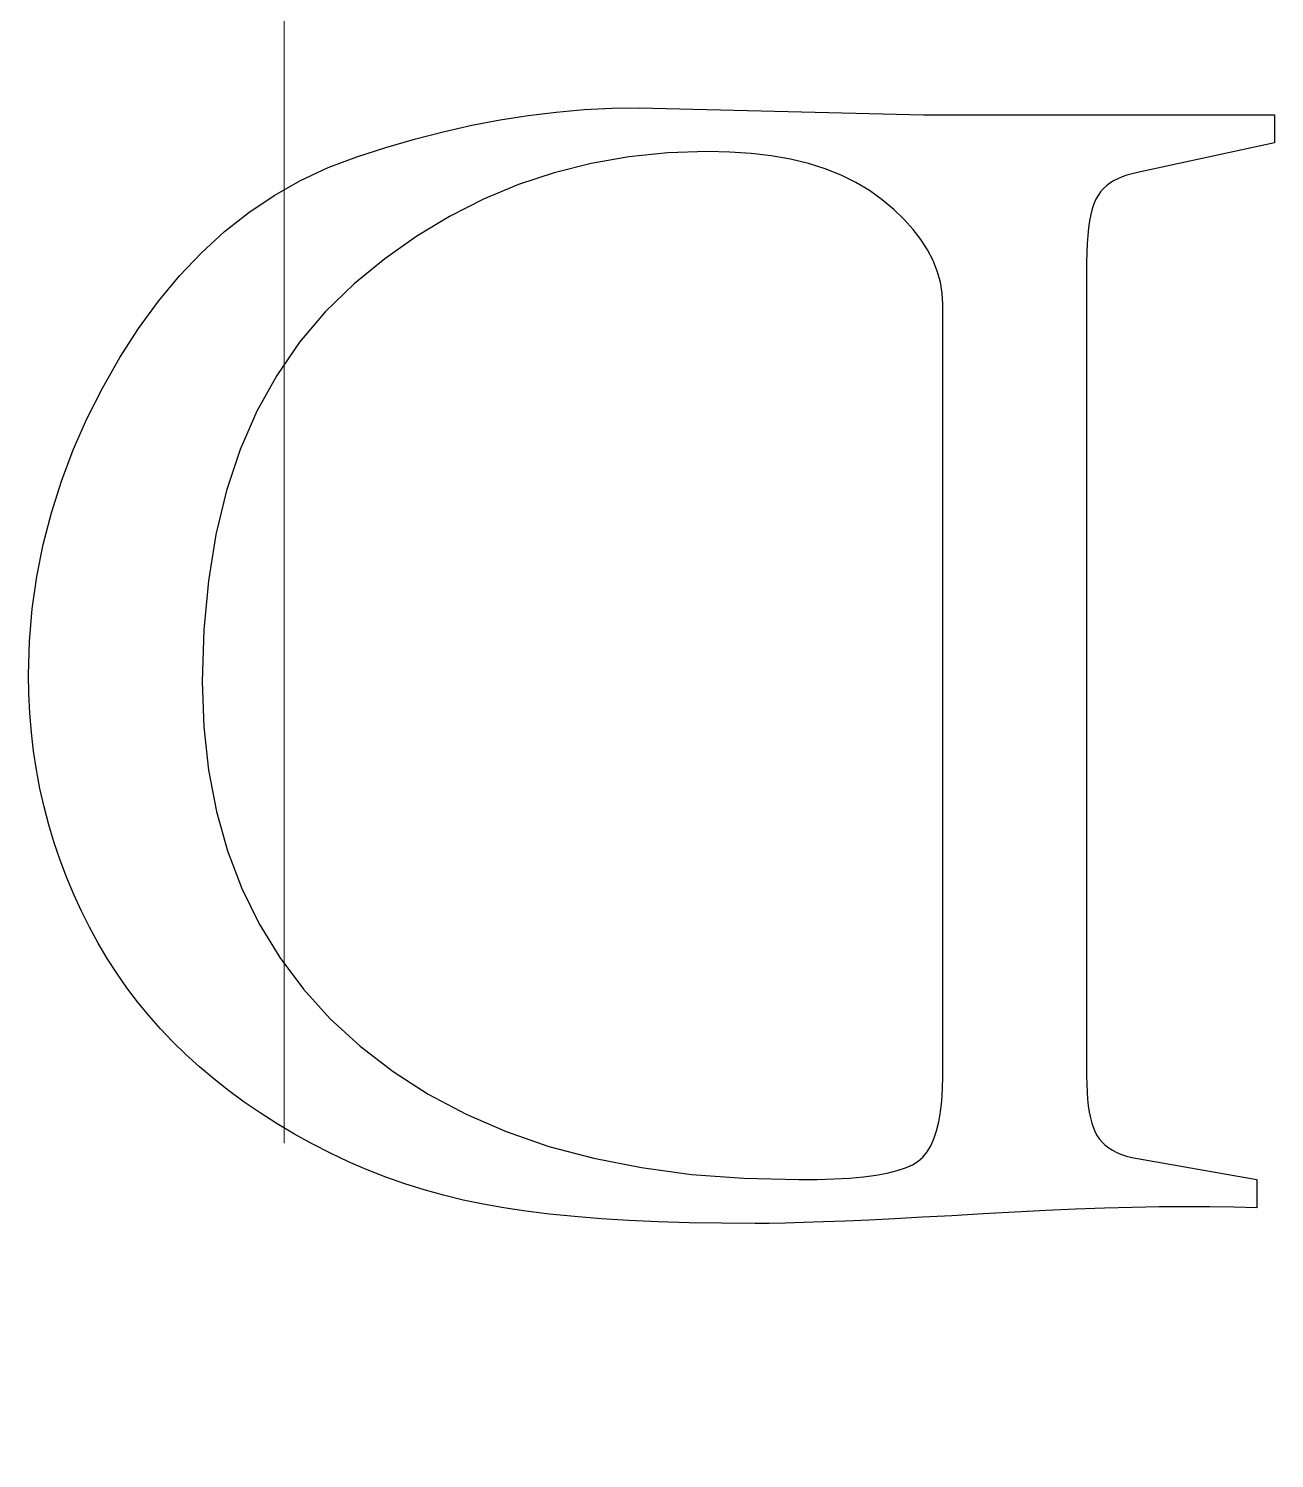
# Model space of a CAD drawing. Header units: millimetres. Extents: x -105 to 105, y -148 to 148.
# Drawn here: x 22.912 to 25.292, y 99.672 to 102.404 of the extents above; entities that cross this region are included whole.
import ezdxf

# ---------------------------------------------------------------- set-up
doc = ezdxf.new("R2010")
doc.units = ezdxf.units.MM
doc.linetypes.add('点画线', pattern=[18, 12, -2, 2, -2])
doc.layers.get('0').update_dxf_attribs({"lineweight": 18})

msp = doc.modelspace()

# ---------------------------------------------------------------- linework, layer by layer
at = {"linetype": '点画线'}
msp.add_line((23.3999, 130.2742), (23.3999, 94.3859), dxfattribs=at)
at = {"color": 7, "lineweight": 30, "ltscale": 0.001378}
msp.add_line((23.7584, 102.2188), (23.8125, 102.2291), dxfattribs=at)
at = {"color": 7, "lineweight": 30, "ltscale": 0.001362}
msp.add_line((23.8125, 102.2291), (23.8663, 102.2375), dxfattribs=at)
at = {"color": 7, "lineweight": 30, "ltscale": 0.001347}
msp.add_line((23.8663, 102.2375), (23.9198, 102.2441), dxfattribs=at)
at = {"color": 7, "lineweight": 30, "ltscale": 0.001334}
msp.add_line((23.9198, 102.2441), (23.9729, 102.2488), dxfattribs=at)
at = {"color": 7, "lineweight": 30, "ltscale": 0.001322}
msp.add_line((23.9729, 102.2488), (24.0257, 102.2516), dxfattribs=at)
at = {"color": 7, "lineweight": 30, "ltscale": 0.001312}
msp.add_line((24.0257, 102.2516), (24.0782, 102.2525), dxfattribs=at)
at = {"color": 7, "lineweight": 30, "ltscale": 0.01358}
msp.add_line((24.0782, 102.2525), (24.6212, 102.2391), dxfattribs=at)
at = {"color": 7, "lineweight": 30, "ltscale": 0.016761}
msp.add_line((24.6212, 102.2391), (25.2917, 102.2391), dxfattribs=at)
at = {"color": 7, "lineweight": 30, "ltscale": 0.001341}
for p, q in [((25.2917, 102.2391), (25.2917, 102.1855)), ((25.2582, 100.2044), (25.2582, 100.1507))]:
    msp.add_line(p, q, dxfattribs=at)
at = {"color": 7, "lineweight": 30, "ltscale": 0.001415}
msp.add_line((23.6491, 102.1925), (23.7039, 102.2066), dxfattribs=at)
at = {"color": 7, "lineweight": 30, "ltscale": 0.001396}
msp.add_line((23.7039, 102.2066), (23.7584, 102.2188), dxfattribs=at)
at = {"color": 7, "lineweight": 30, "ltscale": 0.001457}
for p, q in [((23.5385, 102.1587), (23.594, 102.1765)), ((23.3325, 102.0522), (23.3809, 102.0847))]:
    msp.add_line(p, q, dxfattribs=at)
at = {"color": 7, "lineweight": 30, "ltscale": 0.001435}
msp.add_line((23.594, 102.1765), (23.6491, 102.1925), dxfattribs=at)
at = {"color": 7, "lineweight": 30, "ltscale": 0.00669}
msp.add_line((25.2917, 102.1855), (25.0302, 102.1285), dxfattribs=at)
at = {"color": 7, "lineweight": 30, "ltscale": 0.00146}
msp.add_line((23.4839, 102.1379), (23.5385, 102.1587), dxfattribs=at)
at = {"color": 7, "lineweight": 30, "ltscale": 0.001815}
msp.add_line((23.9862, 102.146), (23.9158, 102.1282), dxfattribs=at)
at = {"color": 7, "lineweight": 30, "ltscale": 0.001836}
msp.add_line((24.0586, 102.1586), (23.9862, 102.146), dxfattribs=at)
at = {"color": 7, "lineweight": 30, "ltscale": 0.001866}
msp.add_line((24.1328, 102.1662), (24.0586, 102.1586), dxfattribs=at)
at = {"color": 7, "lineweight": 30, "ltscale": 0.001905}
msp.add_line((24.2089, 102.1687), (24.1328, 102.1662), dxfattribs=at)
at = {"color": 7, "lineweight": 30, "ltscale": 0.001064}
msp.add_line((24.2515, 102.1678), (24.2089, 102.1687), dxfattribs=at)
at = {"color": 7, "lineweight": 30, "ltscale": 0.001015}
msp.add_line((24.292, 102.165), (24.2515, 102.1678), dxfattribs=at)
at = {"color": 7, "lineweight": 30, "ltscale": 0.000968372}
msp.add_line((24.3305, 102.1604), (24.292, 102.165), dxfattribs=at)
at = {"color": 7, "lineweight": 30, "ltscale": 0.000924722}
msp.add_line((24.3669, 102.154), (24.3305, 102.1604), dxfattribs=at)
at = {"color": 7, "lineweight": 30, "ltscale": 0.000883964}
msp.add_line((24.4013, 102.1457), (24.3669, 102.154), dxfattribs=at)
at = {"color": 7, "lineweight": 30, "ltscale": 0.000847148}
msp.add_line((24.4336, 102.1356), (24.4013, 102.1457), dxfattribs=at)
at = {"color": 7, "lineweight": 30, "ltscale": 0.001451}
msp.add_line((23.4314, 102.1133), (23.4839, 102.1379), dxfattribs=at)
at = {"color": 7, "lineweight": 30, "ltscale": 0.001805}
msp.add_line((23.9158, 102.1282), (23.8473, 102.1055), dxfattribs=at)
at = {"color": 7, "lineweight": 30, "ltscale": 0.000814349}
msp.add_line((24.4639, 102.1236), (24.4336, 102.1356), dxfattribs=at)
at = {"color": 7, "lineweight": 30, "ltscale": 0.000786146}
msp.add_line((24.4921, 102.1097), (24.4639, 102.1236), dxfattribs=at)
at = {"color": 7, "lineweight": 30, "ltscale": 0.000222076}
msp.add_line((24.9924, 102.1167), (24.9845, 102.1126), dxfattribs=at)
at = {"color": 7, "lineweight": 30, "ltscale": 0.000231213}
msp.add_line((25.0009, 102.1204), (24.9924, 102.1167), dxfattribs=at)
at = {"color": 7, "lineweight": 30, "ltscale": 0.00024183}
msp.add_line((25.01, 102.1236), (25.0009, 102.1204), dxfattribs=at)
at = {"color": 7, "lineweight": 30, "ltscale": 0.000253591}
msp.add_line((25.0198, 102.1263), (25.01, 102.1236), dxfattribs=at)
at = {"color": 7, "lineweight": 30, "ltscale": 0.000266137}
msp.add_line((25.0302, 102.1285), (25.0198, 102.1263), dxfattribs=at)
at = {"color": 7, "lineweight": 30, "ltscale": 0.00145}
msp.add_line((23.3809, 102.0847), (23.4314, 102.1133), dxfattribs=at)
at = {"color": 7, "lineweight": 30, "ltscale": 0.001804}
msp.add_line((23.8473, 102.1055), (23.7807, 102.0776), dxfattribs=at)
at = {"color": 7, "lineweight": 30, "ltscale": 0.000763208}
msp.add_line((24.5183, 102.0941), (24.4921, 102.1097), dxfattribs=at)
at = {"color": 7, "lineweight": 30, "ltscale": 0.000745791}
msp.add_line((24.5425, 102.0766), (24.5183, 102.0941), dxfattribs=at)
at = {"color": 7, "lineweight": 30, "ltscale": 0.000199578}
msp.add_line((24.9595, 102.0914), (24.9548, 102.0849), dxfattribs=at)
at = {"color": 7, "lineweight": 30, "ltscale": 0.000200388}
msp.add_line((24.9648, 102.0974), (24.9595, 102.0914), dxfattribs=at)
at = {"color": 7, "lineweight": 30, "ltscale": 0.000203115}
msp.add_line((24.9707, 102.1029), (24.9648, 102.0974), dxfattribs=at)
at = {"color": 7, "lineweight": 30, "ltscale": 0.000207572}
msp.add_line((24.9773, 102.108), (24.9707, 102.1029), dxfattribs=at)
at = {"color": 7, "lineweight": 30, "ltscale": 0.000214032}
msp.add_line((24.9845, 102.1126), (24.9773, 102.108), dxfattribs=at)
at = {"color": 7, "lineweight": 30, "ltscale": 0.001814}
msp.add_line((23.7807, 102.0776), (23.716, 102.0447), dxfattribs=at)
at = {"color": 7, "lineweight": 30, "ltscale": 0.000719465}
msp.add_line((24.5644, 102.058), (24.5425, 102.0766), dxfattribs=at)
at = {"color": 7, "lineweight": 30, "ltscale": 0.000256342}
msp.add_line((24.9469, 102.0691), (24.9437, 102.0594), dxfattribs=at)
at = {"color": 7, "lineweight": 30, "ltscale": 0.000232092}
msp.add_line((24.9506, 102.0776), (24.9469, 102.0691), dxfattribs=at)
at = {"color": 7, "lineweight": 30, "ltscale": 0.000210035}
msp.add_line((24.9548, 102.0849), (24.9506, 102.0776), dxfattribs=at)
at = {"color": 7, "lineweight": 30, "ltscale": 0.001473}
msp.add_line((23.2862, 102.0158), (23.3325, 102.0522), dxfattribs=at)
at = {"color": 7, "lineweight": 30, "ltscale": 0.001834}
msp.add_line((23.716, 102.0447), (23.6533, 102.0068), dxfattribs=at)
at = {"color": 7, "lineweight": 30, "ltscale": 0.000681634}
msp.add_line((24.5841, 102.0391), (24.5644, 102.058), dxfattribs=at)
at = {"color": 7, "lineweight": 30, "ltscale": 0.000646979}
msp.add_line((24.6015, 102.0199), (24.5841, 102.0391), dxfattribs=at)
at = {"color": 7, "lineweight": 30, "ltscale": 0.000337177}
msp.add_line((24.9384, 102.0363), (24.9365, 102.023), dxfattribs=at)
at = {"color": 7, "lineweight": 30, "ltscale": 0.000309313}
msp.add_line((24.9408, 102.0485), (24.9384, 102.0363), dxfattribs=at)
at = {"color": 7, "lineweight": 30, "ltscale": 0.000282198}
msp.add_line((24.9437, 102.0594), (24.9408, 102.0485), dxfattribs=at)
at = {"color": 7, "lineweight": 30, "ltscale": 0.001496}
msp.add_line((23.242, 101.9754), (23.2862, 102.0158), dxfattribs=at)
at = {"color": 7, "lineweight": 30, "ltscale": 0.000615214}
msp.add_line((24.6165, 102.0004), (24.6015, 102.0199), dxfattribs=at)
at = {"color": 7, "lineweight": 30, "ltscale": 0.000395001}
msp.add_line((24.935, 102.0084), (24.9339, 101.9927), dxfattribs=at)
at = {"color": 7, "lineweight": 30, "ltscale": 0.000365537}
msp.add_line((24.9365, 102.023), (24.935, 102.0084), dxfattribs=at)
at = {"color": 7, "lineweight": 30, "ltscale": 0.001863}
msp.add_line((23.6533, 102.0068), (23.5924, 101.9637), dxfattribs=at)
at = {"color": 7, "lineweight": 30, "ltscale": 0.000588284}
msp.add_line((24.6292, 101.9806), (24.6165, 102.0004), dxfattribs=at)
at = {"color": 7, "lineweight": 30, "ltscale": 0.000565761}
msp.add_line((24.6396, 101.9605), (24.6292, 101.9806), dxfattribs=at)
at = {"color": 7, "lineweight": 30, "ltscale": 0.000424313}
msp.add_line((24.9339, 101.9927), (24.9332, 101.9757), dxfattribs=at)
at = {"color": 7, "lineweight": 30, "ltscale": 0.001528}
msp.add_line((23.1999, 101.9312), (23.242, 101.9754), dxfattribs=at)
at = {"color": 7, "lineweight": 30, "ltscale": 0.001902}
msp.add_line((23.5924, 101.9637), (23.5335, 101.9157), dxfattribs=at)
at = {"color": 7, "lineweight": 30, "ltscale": 0.000548777}
msp.add_line((24.6477, 101.9401), (24.6396, 101.9605), dxfattribs=at)
at = {"color": 7, "lineweight": 30, "ltscale": 0.000454173}
msp.add_line((24.9332, 101.9757), (24.933, 101.9576), dxfattribs=at)
at = {"color": 7, "lineweight": 30, "ltscale": 0.038885}
msp.add_line((24.933, 101.9576), (24.933, 100.4021), dxfattribs=at)
at = {"color": 7, "lineweight": 30, "ltscale": 0.001567}
msp.add_line((23.1598, 101.883), (23.1999, 101.9312), dxfattribs=at)
at = {"color": 7, "lineweight": 30, "ltscale": 0.000537281}
msp.add_line((24.6535, 101.9194), (24.6477, 101.9401), dxfattribs=at)
at = {"color": 7, "lineweight": 30, "ltscale": 0.001914}
for p, q in [((23.5335, 101.9157), (23.4784, 101.8625)), ((23.2918, 100.8324), (23.3189, 100.7608))]:
    msp.add_line(p, q, dxfattribs=at)
at = {"color": 7, "lineweight": 30, "ltscale": 0.000532216}
msp.add_line((24.657, 101.8984), (24.6535, 101.9194), dxfattribs=at)
at = {"color": 7, "lineweight": 30, "ltscale": 0.00053331}
msp.add_line((24.6581, 101.8771), (24.657, 101.8984), dxfattribs=at)
at = {"color": 7, "lineweight": 30, "ltscale": 0.001612}
msp.add_line((23.1218, 101.8309), (23.1598, 101.883), dxfattribs=at)
at = {"color": 7, "lineweight": 30, "ltscale": 0.036874}
msp.add_line((24.6581, 100.4021), (24.6581, 101.8771), dxfattribs=at)
at = {"color": 7, "lineweight": 30, "ltscale": 0.001907}
msp.add_line((23.4784, 101.8625), (23.4291, 101.8043), dxfattribs=at)
at = {"color": 7, "lineweight": 30, "ltscale": 0.001664}
msp.add_line((23.0859, 101.7749), (23.1218, 101.8309), dxfattribs=at)
at = {"color": 7, "lineweight": 30, "ltscale": 0.00192}
msp.add_line((23.4291, 101.8043), (23.3856, 101.741), dxfattribs=at)
at = {"color": 7, "lineweight": 30, "ltscale": 0.001675}
msp.add_line((23.0528, 101.7166), (23.0859, 101.7749), dxfattribs=at)
at = {"color": 7, "lineweight": 30, "ltscale": 0.001951}
msp.add_line((23.3856, 101.741), (23.3479, 101.6727), dxfattribs=at)
at = {"color": 7, "lineweight": 30, "ltscale": 0.001645}
msp.add_line((23.0232, 101.6579), (23.0528, 101.7166), dxfattribs=at)
at = {"color": 7, "lineweight": 30, "ltscale": 0.001619}
msp.add_line((22.9971, 101.5986), (23.0232, 101.6579), dxfattribs=at)
at = {"color": 7, "lineweight": 30, "ltscale": 0.002001}
msp.add_line((23.3479, 101.6727), (23.316, 101.5993), dxfattribs=at)
at = {"color": 7, "lineweight": 30, "ltscale": 0.001598}
msp.add_line((22.9744, 101.5389), (22.9971, 101.5986), dxfattribs=at)
at = {"color": 7, "lineweight": 30, "ltscale": 0.002067}
msp.add_line((23.316, 101.5993), (23.2899, 101.5208), dxfattribs=at)
at = {"color": 7, "lineweight": 30, "ltscale": 0.001581}
msp.add_line((22.9552, 101.4786), (22.9744, 101.5389), dxfattribs=at)
at = {"color": 7, "lineweight": 30, "ltscale": 0.002149}
msp.add_line((23.2899, 101.5208), (23.2696, 101.4373), dxfattribs=at)
at = {"color": 7, "lineweight": 30, "ltscale": 0.001569}
msp.add_line((22.9395, 101.4178), (22.9552, 101.4786), dxfattribs=at)
at = {"color": 7, "lineweight": 30, "ltscale": 0.002244}
msp.add_line((23.2696, 101.4373), (23.2551, 101.3487), dxfattribs=at)
at = {"color": 7, "lineweight": 30, "ltscale": 0.001562}
for p, q in [((22.9273, 101.3566), (22.9395, 101.4178)), ((22.9134, 101.2326), (22.9186, 101.2948))]:
    msp.add_line(p, q, dxfattribs=at)
at = {"color": 7, "lineweight": 30, "ltscale": 0.00156}
msp.add_line((22.9186, 101.2948), (22.9273, 101.3566), dxfattribs=at)
at = {"color": 7, "lineweight": 30, "ltscale": 0.002351}
msp.add_line((23.2551, 101.3487), (23.2464, 101.2551), dxfattribs=at)
at = {"color": 7, "lineweight": 30, "ltscale": 0.002469}
msp.add_line((23.2464, 101.2551), (23.2435, 101.1564), dxfattribs=at)
at = {"color": 7, "lineweight": 30, "ltscale": 0.00157}
msp.add_line((22.9116, 101.1698), (22.9134, 101.2326), dxfattribs=at)
at = {"color": 7, "lineweight": 30, "ltscale": 0.000933769}
msp.add_line((22.9122, 101.1324), (22.9116, 101.1698), dxfattribs=at)
at = {"color": 7, "lineweight": 30, "ltscale": 0.002167}
msp.add_line((23.2435, 101.1564), (23.2465, 101.0698), dxfattribs=at)
at = {"color": 7, "lineweight": 30, "ltscale": 0.000924453}
msp.add_line((22.9141, 101.0955), (22.9122, 101.1324), dxfattribs=at)
at = {"color": 7, "lineweight": 30, "ltscale": 0.000916721}
msp.add_line((22.9171, 101.059), (22.9141, 101.0955), dxfattribs=at)
at = {"color": 7, "lineweight": 30, "ltscale": 0.00090948}
msp.add_line((22.9213, 101.0228), (22.9171, 101.059), dxfattribs=at)
at = {"color": 7, "lineweight": 30, "ltscale": 0.002084}
msp.add_line((23.2465, 101.0698), (23.2556, 100.9869), dxfattribs=at)
at = {"color": 7, "lineweight": 30, "ltscale": 0.000903636}
msp.add_line((22.9267, 100.9871), (22.9213, 101.0228), dxfattribs=at)
at = {"color": 7, "lineweight": 30, "ltscale": 0.000898745}
msp.add_line((22.9334, 100.9518), (22.9267, 100.9871), dxfattribs=at)
at = {"color": 7, "lineweight": 30, "ltscale": 0.002014}
msp.add_line((23.2556, 100.9869), (23.2707, 100.9078), dxfattribs=at)
at = {"color": 7, "lineweight": 30, "ltscale": 0.00089497}
msp.add_line((22.9412, 100.9168), (22.9334, 100.9518), dxfattribs=at)
at = {"color": 7, "lineweight": 30, "ltscale": 0.000892412}
msp.add_line((22.9503, 100.8823), (22.9412, 100.9168), dxfattribs=at)
at = {"color": 7, "lineweight": 30, "ltscale": 0.001956}
msp.add_line((23.2707, 100.9078), (23.2918, 100.8324), dxfattribs=at)
at = {"color": 7, "lineweight": 30, "ltscale": 0.000890892}
msp.add_line((22.9605, 100.8482), (22.9503, 100.8823), dxfattribs=at)
at = {"color": 7, "lineweight": 30, "ltscale": 0.000890395}
msp.add_line((22.972, 100.8145), (22.9605, 100.8482), dxfattribs=at)
at = {"color": 7, "lineweight": 30, "ltscale": 0.000885792}
msp.add_line((22.9845, 100.7813), (22.972, 100.8145), dxfattribs=at)
at = {"color": 7, "lineweight": 30, "ltscale": 0.000877102}
msp.add_line((22.9981, 100.7489), (22.9845, 100.7813), dxfattribs=at)
at = {"color": 7, "lineweight": 30, "ltscale": 0.001888}
msp.add_line((23.3189, 100.7608), (23.3521, 100.693), dxfattribs=at)
at = {"color": 7, "lineweight": 30, "ltscale": 0.00086891}
msp.add_line((23.0126, 100.7174), (22.9981, 100.7489), dxfattribs=at)
at = {"color": 7, "lineweight": 30, "ltscale": 0.000862291}
msp.add_line((23.028, 100.6865), (23.0126, 100.7174), dxfattribs=at)
at = {"color": 7, "lineweight": 30, "ltscale": 0.000856392}
msp.add_line((23.0445, 100.6565), (23.028, 100.6865), dxfattribs=at)
at = {"color": 7, "lineweight": 30, "ltscale": 0.001878}
msp.add_line((23.3521, 100.693), (23.3913, 100.6289), dxfattribs=at)
at = {"color": 7, "lineweight": 30, "ltscale": 0.000851762}
msp.add_line((23.0619, 100.6272), (23.0445, 100.6565), dxfattribs=at)
at = {"color": 7, "lineweight": 30, "ltscale": 0.000847983}
msp.add_line((23.0803, 100.5987), (23.0619, 100.6272), dxfattribs=at)
at = {"color": 7, "lineweight": 30, "ltscale": 0.001886}
msp.add_line((23.3913, 100.6289), (23.4366, 100.5685), dxfattribs=at)
at = {"color": 7, "lineweight": 30, "ltscale": 0.000845643}
msp.add_line((23.0996, 100.571), (23.0803, 100.5987), dxfattribs=at)
at = {"color": 7, "lineweight": 30, "ltscale": 0.000844501}
msp.add_line((23.12, 100.544), (23.0996, 100.571), dxfattribs=at)
at = {"color": 7, "lineweight": 30, "ltscale": 0.001909}
msp.add_line((23.4366, 100.5685), (23.4879, 100.5119), dxfattribs=at)
at = {"color": 7, "lineweight": 30, "ltscale": 0.000844032}
msp.add_line((23.1413, 100.5178), (23.12, 100.544), dxfattribs=at)
at = {"color": 7, "lineweight": 30, "ltscale": 0.000848213}
msp.add_line((23.1636, 100.4923), (23.1413, 100.5178), dxfattribs=at)
at = {"color": 7, "lineweight": 30, "ltscale": 0.001949}
msp.add_line((23.4879, 100.5119), (23.5452, 100.4591), dxfattribs=at)
at = {"color": 7, "lineweight": 30, "ltscale": 0.000856979}
msp.add_line((23.1873, 100.4674), (23.1636, 100.4923), dxfattribs=at)
at = {"color": 7, "lineweight": 30, "ltscale": 0.000866735}
msp.add_line((23.2121, 100.4432), (23.1873, 100.4674), dxfattribs=at)
at = {"color": 7, "lineweight": 30, "ltscale": 0.00198}
msp.add_line((23.5452, 100.4591), (23.6079, 100.4107), dxfattribs=at)
at = {"color": 7, "lineweight": 30, "ltscale": 0.000877844}
msp.add_line((23.2381, 100.4196), (23.2121, 100.4432), dxfattribs=at)
at = {"color": 7, "lineweight": 30, "ltscale": 0.000890115}
msp.add_line((23.2653, 100.3967), (23.2381, 100.4196), dxfattribs=at)
at = {"color": 7, "lineweight": 30, "ltscale": 0.000903384}
msp.add_line((23.2937, 100.3744), (23.2653, 100.3967), dxfattribs=at)
at = {"color": 7, "lineweight": 30, "ltscale": 0.002003}
msp.add_line((23.6079, 100.4107), (23.6753, 100.3674), dxfattribs=at)
at = {"color": 7, "lineweight": 30, "ltscale": 0.000614086}
msp.add_line((24.6577, 100.3776), (24.6581, 100.4021), dxfattribs=at)
at = {"color": 7, "lineweight": 30, "ltscale": 0.000390656}
msp.add_line((24.933, 100.4021), (24.9332, 100.3865), dxfattribs=at)
at = {"color": 7, "lineweight": 30, "ltscale": 0.000917577}
msp.add_line((23.3233, 100.3527), (23.2937, 100.3744), dxfattribs=at)
at = {"color": 7, "lineweight": 30, "ltscale": 0.000568913}
msp.add_line((24.6562, 100.3549), (24.6577, 100.3776), dxfattribs=at)
at = {"color": 7, "lineweight": 30, "ltscale": 0.000367474}
msp.add_line((24.9332, 100.3865), (24.9338, 100.3718), dxfattribs=at)
at = {"color": 7, "lineweight": 30, "ltscale": 0.000344245}
msp.add_line((24.9338, 100.3718), (24.9348, 100.3581), dxfattribs=at)
at = {"color": 7, "lineweight": 30, "ltscale": 0.000933372}
msp.add_line((23.3542, 100.3317), (23.3233, 100.3527), dxfattribs=at)
at = {"color": 7, "lineweight": 30, "ltscale": 0.002039}
msp.add_line((23.6753, 100.3674), (23.7473, 100.3292), dxfattribs=at)
at = {"color": 7, "lineweight": 30, "ltscale": 0.000524936}
msp.add_line((24.6539, 100.334), (24.6562, 100.3549), dxfattribs=at)
at = {"color": 7, "lineweight": 30, "ltscale": 0.000322372}
msp.add_line((24.9348, 100.3581), (24.9362, 100.3453), dxfattribs=at)
at = {"color": 7, "lineweight": 30, "ltscale": 0.000299829}
msp.add_line((24.9362, 100.3453), (24.938, 100.3334), dxfattribs=at)
at = {"color": 7, "lineweight": 30, "ltscale": 0.000949724}
msp.add_line((23.3862, 100.3113), (23.3542, 100.3317), dxfattribs=at)
at = {"color": 7, "lineweight": 30, "ltscale": 0.00209}
msp.add_line((23.7473, 100.3292), (23.8241, 100.2961), dxfattribs=at)
at = {"color": 7, "lineweight": 30, "ltscale": 0.000442156}
msp.add_line((24.6464, 100.2978), (24.6506, 100.315), dxfattribs=at)
at = {"color": 7, "lineweight": 30, "ltscale": 0.000482744}
msp.add_line((24.6506, 100.315), (24.6539, 100.334), dxfattribs=at)
at = {"color": 7, "lineweight": 30, "ltscale": 0.000278864}
msp.add_line((24.938, 100.3334), (24.9402, 100.3225), dxfattribs=at)
at = {"color": 7, "lineweight": 30, "ltscale": 0.000258101}
msp.add_line((24.9402, 100.3225), (24.9429, 100.3125), dxfattribs=at)
at = {"color": 7, "lineweight": 30, "ltscale": 0.000966872}
msp.add_line((23.4195, 100.2915), (23.3862, 100.3113), dxfattribs=at)
at = {"color": 7, "lineweight": 30, "ltscale": 0.000973496}
msp.add_line((23.4536, 100.2727), (23.4195, 100.2915), dxfattribs=at)
at = {"color": 7, "lineweight": 30, "ltscale": 0.002154}
msp.add_line((23.8241, 100.2961), (23.9056, 100.268), dxfattribs=at)
at = {"color": 7, "lineweight": 30, "ltscale": 0.000404539}
msp.add_line((24.6412, 100.2825), (24.6464, 100.2978), dxfattribs=at)
at = {"color": 7, "lineweight": 30, "ltscale": 0.000238609}
msp.add_line((24.9429, 100.3125), (24.9459, 100.3034), dxfattribs=at)
at = {"color": 7, "lineweight": 30, "ltscale": 0.000220022}
msp.add_line((24.9459, 100.3034), (24.9493, 100.2953), dxfattribs=at)
at = {"color": 7, "lineweight": 30, "ltscale": 0.000203256}
msp.add_line((24.9493, 100.2953), (24.9531, 100.2882), dxfattribs=at)
at = {"color": 7, "lineweight": 30, "ltscale": 0.00019542}
msp.add_line((24.9531, 100.2882), (24.9575, 100.2817), dxfattribs=at)
at = {"color": 7, "lineweight": 30, "ltscale": 0.00096895}
msp.add_line((23.4881, 100.255), (23.4536, 100.2727), dxfattribs=at)
at = {"color": 7, "lineweight": 30, "ltscale": 0.002229}
msp.add_line((23.9056, 100.268), (23.9917, 100.2451), dxfattribs=at)
at = {"color": 7, "lineweight": 30, "ltscale": 0.000340161}
msp.add_line((24.6281, 100.2573), (24.6351, 100.269), dxfattribs=at)
at = {"color": 7, "lineweight": 30, "ltscale": 0.00037023}
msp.add_line((24.6351, 100.269), (24.6412, 100.2825), dxfattribs=at)
at = {"color": 7, "lineweight": 30, "ltscale": 0.000197386}
msp.add_line((24.9575, 100.2817), (24.9626, 100.2757), dxfattribs=at)
at = {"color": 7, "lineweight": 30, "ltscale": 0.000201583}
msp.add_line((24.9626, 100.2757), (24.9685, 100.2702), dxfattribs=at)
at = {"color": 7, "lineweight": 30, "ltscale": 0.000208026}
msp.add_line((24.9685, 100.2702), (24.9751, 100.2651), dxfattribs=at)
at = {"color": 7, "lineweight": 30, "ltscale": 0.000216452}
msp.add_line((24.9751, 100.2651), (24.9824, 100.2605), dxfattribs=at)
at = {"color": 7, "lineweight": 30, "ltscale": 0.000226819}
msp.add_line((24.9824, 100.2605), (24.9905, 100.2564), dxfattribs=at)
at = {"color": 7, "lineweight": 30, "ltscale": 0.000965446}
msp.add_line((23.523, 100.2386), (23.4881, 100.255), dxfattribs=at)
at = {"color": 7, "lineweight": 30, "ltscale": 0.000962645}
msp.add_line((23.5584, 100.2234), (23.523, 100.2386), dxfattribs=at)
at = {"color": 7, "lineweight": 30, "ltscale": 0.002314}
msp.add_line((23.9917, 100.2451), (24.0826, 100.2273), dxfattribs=at)
at = {"color": 7, "lineweight": 30, "ltscale": 0.00036697}
msp.add_line((24.5871, 100.2269), (24.6005, 100.2329), dxfattribs=at)
at = {"color": 7, "lineweight": 30, "ltscale": 0.000316066}
msp.add_line((24.6005, 100.2329), (24.6112, 100.2396), dxfattribs=at)
at = {"color": 7, "lineweight": 30, "ltscale": 0.000298816}
msp.add_line((24.6112, 100.2396), (24.6201, 100.2475), dxfattribs=at)
at = {"color": 7, "lineweight": 30, "ltscale": 0.000316058}
msp.add_line((24.6201, 100.2475), (24.6281, 100.2573), dxfattribs=at)
at = {"color": 7, "lineweight": 30, "ltscale": 0.000238419}
msp.add_line((24.9905, 100.2564), (24.9993, 100.2527), dxfattribs=at)
at = {"color": 7, "lineweight": 30, "ltscale": 0.000251758}
msp.add_line((24.9993, 100.2527), (25.0089, 100.2495), dxfattribs=at)
at = {"color": 7, "lineweight": 30, "ltscale": 0.00026611}
msp.add_line((25.0089, 100.2495), (25.0192, 100.2468), dxfattribs=at)
at = {"color": 7, "lineweight": 30, "ltscale": 0.000281446}
msp.add_line((25.0192, 100.2468), (25.0302, 100.2446), dxfattribs=at)
at = {"color": 7, "lineweight": 30, "ltscale": 0.005787}
msp.add_line((25.0302, 100.2446), (25.2582, 100.2044), dxfattribs=at)
at = {"color": 7, "lineweight": 30, "ltscale": 0.000961606}
msp.add_line((23.5942, 100.2094), (23.5584, 100.2234), dxfattribs=at)
at = {"color": 7, "lineweight": 30, "ltscale": 0.0009614}
msp.add_line((23.6305, 100.1966), (23.5942, 100.2094), dxfattribs=at)
at = {"color": 7, "lineweight": 30, "ltscale": 0.00241}
msp.add_line((24.0826, 100.2273), (24.1781, 100.2145), dxfattribs=at)
at = {"color": 7, "lineweight": 30, "ltscale": 0.002513}
msp.add_line((24.1781, 100.2145), (24.2783, 100.2069), dxfattribs=at)
at = {"color": 7, "lineweight": 30, "ltscale": 0.002624}
msp.add_line((24.2783, 100.2069), (24.3832, 100.2044), dxfattribs=at)
at = {"color": 7, "lineweight": 30, "ltscale": 0.000871703}
msp.add_line((24.3832, 100.2044), (24.4181, 100.2047), dxfattribs=at)
at = {"color": 7, "lineweight": 30, "ltscale": 0.000804766}
msp.add_line((24.4181, 100.2047), (24.4503, 100.2058), dxfattribs=at)
at = {"color": 7, "lineweight": 30, "ltscale": 0.000738875}
msp.add_line((24.4503, 100.2058), (24.4798, 100.2075), dxfattribs=at)
at = {"color": 7, "lineweight": 30, "ltscale": 0.000673085}
msp.add_line((24.4798, 100.2075), (24.5066, 100.21), dxfattribs=at)
at = {"color": 7, "lineweight": 30, "ltscale": 0.000608654}
msp.add_line((24.5066, 100.21), (24.5307, 100.2132), dxfattribs=at)
at = {"color": 7, "lineweight": 30, "ltscale": 0.000545182}
msp.add_line((24.5307, 100.2132), (24.5522, 100.217), dxfattribs=at)
at = {"color": 7, "lineweight": 30, "ltscale": 0.000482962}
msp.add_line((24.5522, 100.217), (24.571, 100.2216), dxfattribs=at)
at = {"color": 7, "lineweight": 30, "ltscale": 0.000423542}
msp.add_line((24.571, 100.2216), (24.5871, 100.2269), dxfattribs=at)
at = {"color": 7, "lineweight": 30, "ltscale": 0.000961789}
msp.add_line((23.6672, 100.185), (23.6305, 100.1966), dxfattribs=at)
at = {"color": 7, "lineweight": 30, "ltscale": 0.000963971}
msp.add_line((23.7043, 100.1746), (23.6672, 100.185), dxfattribs=at)
at = {"color": 7, "lineweight": 30, "ltscale": 0.000966476}
msp.add_line((23.7418, 100.1654), (23.7043, 100.1746), dxfattribs=at)
at = {"color": 7, "lineweight": 30, "ltscale": 0.000970773}
msp.add_line((23.7798, 100.1574), (23.7418, 100.1654), dxfattribs=at)
at = {"color": 7, "lineweight": 30, "ltscale": 0.001005}
msp.add_line((23.8194, 100.1504), (23.7798, 100.1574), dxfattribs=at)
at = {"color": 7, "lineweight": 30, "ltscale": 0.00107}
msp.add_line((23.8618, 100.1442), (23.8194, 100.1504), dxfattribs=at)
at = {"color": 7, "lineweight": 30, "ltscale": 0.001379}
msp.add_line((24.9669, 100.1497), (24.9118, 100.1478), dxfattribs=at)
at = {"color": 7, "lineweight": 30, "ltscale": 0.001331}
msp.add_line((25.0202, 100.1511), (24.9669, 100.1497), dxfattribs=at)
at = {"color": 7, "lineweight": 30, "ltscale": 0.001284}
msp.add_line((25.0715, 100.1521), (25.0202, 100.1511), dxfattribs=at)
at = {"color": 7, "lineweight": 30, "ltscale": 0.001237}
msp.add_line((25.121, 100.1525), (25.0715, 100.1521), dxfattribs=at)
at = {"color": 7, "lineweight": 30, "ltscale": 0.00119}
msp.add_line((25.1686, 100.1524), (25.121, 100.1525), dxfattribs=at)
at = {"color": 7, "lineweight": 30, "ltscale": 0.001143}
msp.add_line((25.2143, 100.1518), (25.1686, 100.1524), dxfattribs=at)
at = {"color": 7, "lineweight": 30, "ltscale": 0.001096}
msp.add_line((25.2582, 100.1507), (25.2143, 100.1518), dxfattribs=at)
at = {"color": 7, "lineweight": 30, "ltscale": 0.001136}
for p, q in [((23.9069, 100.1386), (23.8618, 100.1442)), ((24.5175, 100.1272), (24.4721, 100.1252))]:
    msp.add_line(p, q, dxfattribs=at)
at = {"color": 7, "lineweight": 30, "ltscale": 0.001202}
msp.add_line((23.9547, 100.1338), (23.9069, 100.1386), dxfattribs=at)
at = {"color": 7, "lineweight": 30, "ltscale": 0.001269}
msp.add_line((24.0053, 100.1298), (23.9547, 100.1338), dxfattribs=at)
at = {"color": 7, "lineweight": 30, "ltscale": 0.001336}
msp.add_line((24.0586, 100.1265), (24.0053, 100.1298), dxfattribs=at)
at = {"color": 7, "lineweight": 30, "ltscale": 0.001404}
msp.add_line((24.1147, 100.1239), (24.0586, 100.1265), dxfattribs=at)
at = {"color": 7, "lineweight": 30, "ltscale": 0.001471}
msp.add_line((24.1735, 100.122), (24.1147, 100.1239), dxfattribs=at)
at = {"color": 7, "lineweight": 30, "ltscale": 0.000863384}
msp.add_line((24.3922, 100.1222), (24.3576, 100.1213), dxfattribs=at)
at = {"color": 7, "lineweight": 30, "ltscale": 0.000954225}
msp.add_line((24.4303, 100.1235), (24.3922, 100.1222), dxfattribs=at)
at = {"color": 7, "lineweight": 30, "ltscale": 0.001045}
msp.add_line((24.4721, 100.1252), (24.4303, 100.1235), dxfattribs=at)
at = {"color": 7, "lineweight": 30, "ltscale": 0.001227}
msp.add_line((24.5665, 100.1296), (24.5175, 100.1272), dxfattribs=at)
at = {"color": 7, "lineweight": 30, "ltscale": 0.001317}
msp.add_line((24.6191, 100.1324), (24.5665, 100.1296), dxfattribs=at)
at = {"color": 7, "lineweight": 30, "ltscale": 0.001408}
msp.add_line((24.6753, 100.1355), (24.6191, 100.1324), dxfattribs=at)
at = {"color": 7, "lineweight": 30, "ltscale": 0.001499}
msp.add_line((24.7352, 100.139), (24.6753, 100.1355), dxfattribs=at)
at = {"color": 7, "lineweight": 30, "ltscale": 0.001521}
msp.add_line((24.796, 100.1424), (24.7352, 100.139), dxfattribs=at)
at = {"color": 7, "lineweight": 30, "ltscale": 0.001474}
msp.add_line((24.8548, 100.1454), (24.796, 100.1424), dxfattribs=at)
at = {"color": 7, "lineweight": 30, "ltscale": 0.001426}
msp.add_line((24.9118, 100.1478), (24.8548, 100.1454), dxfattribs=at)
at = {"color": 7, "lineweight": 30, "ltscale": 0.00154}
msp.add_line((24.2351, 100.1209), (24.1735, 100.122), dxfattribs=at)
at = {"color": 7, "lineweight": 30, "ltscale": 0.001608}
msp.add_line((24.2994, 100.1206), (24.2351, 100.1209), dxfattribs=at)
at = {"color": 7, "lineweight": 30, "ltscale": 0.000682083}
msp.add_line((24.3267, 100.1207), (24.2994, 100.1206), dxfattribs=at)
at = {"color": 7, "lineweight": 30, "ltscale": 0.00077298}
msp.add_line((24.3576, 100.1213), (24.3267, 100.1207), dxfattribs=at)

doc.saveas('drawing.dxf')
